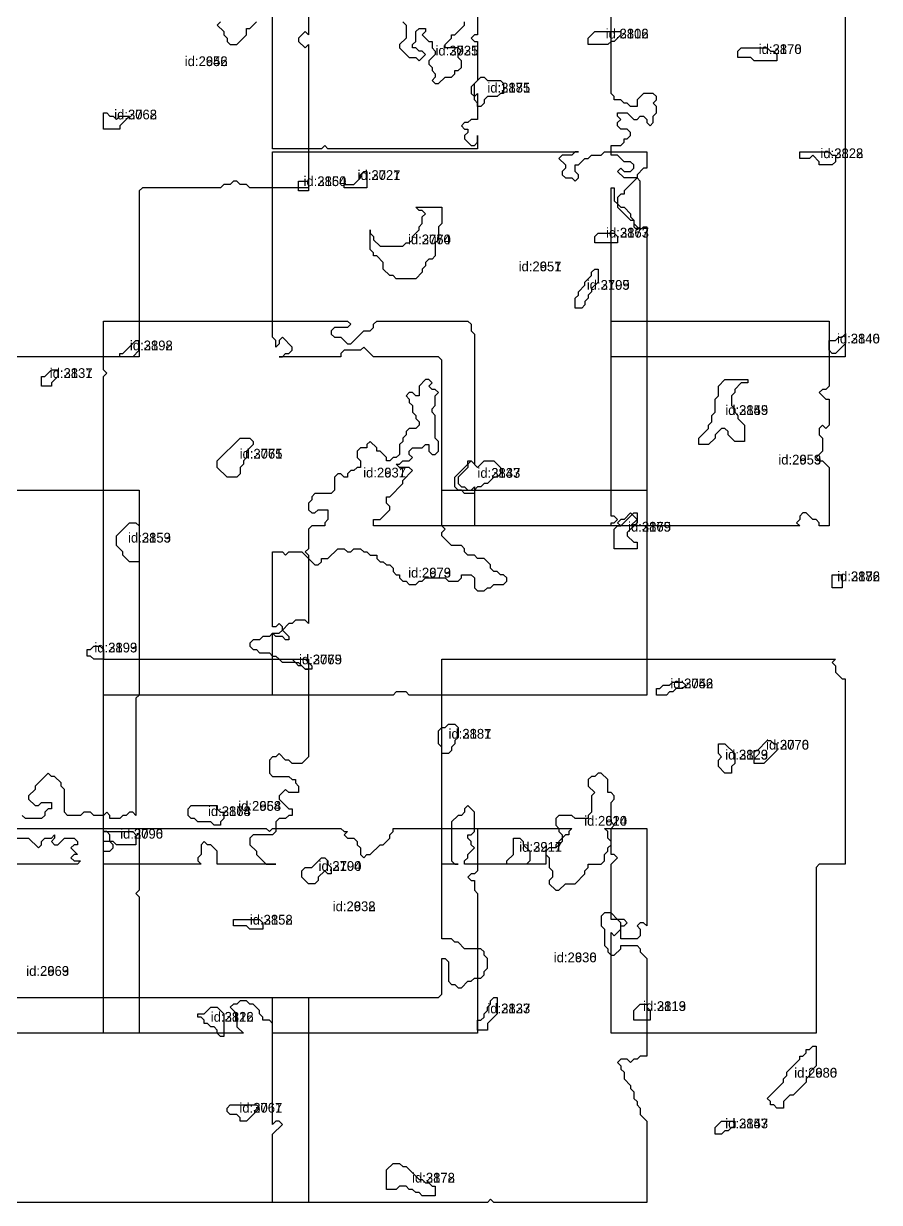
# Model space of a CAD drawing. Header units: metres. Extents: x 0 to 810, y 0 to 745.
# Drawn here: x 547.5 to 810.5, y 0 to 362.5 of the extents above; entities that cross this region are included whole.
import ezdxf

# ---------------------------------------------------------------- set-up
doc = ezdxf.new("R2010")
doc.units = ezdxf.units.M
doc.layers.add('forest', color=7, linetype='Continuous')
doc.layers.add('forestfragmentation', color=7, linetype='Continuous')

msp = doc.modelspace()

# ---------------------------------------------------------------- linework, layer by layer
at = {"layer": 'forest', "color": 161}
for points in [[(728, 260), (728, 312), (729, 312), (729, 308), (730, 307), (730, 306), (734, 302), (735, 302), (735, 300), (736, 299), (737, 300), (737, 314), (736, 315), (732, 315), (730, 317), (731, 318), (732, 317), (734, 317), (735, 318), (735, 319), (734, 320), (732, 320), (730, 322), (728, 322), (728, 325), (731, 325), (732, 326), (732, 327), (733, 327), (734, 328), (734, 329), (733, 330), (731, 330), (730, 331), (730, 332), (731, 333), (730, 334), (730, 335), (733, 335), (735, 333), (736, 333), (737, 334), (738, 334), (739, 333), (739, 332), (740, 331), (741, 332), (741, 334), (742, 335), (742, 337), (741, 338), (742, 339), (742, 340), (741, 341), (738, 341), (736, 339), (736, 337), (734, 337), (733, 338), (732, 338), (731, 339), (729, 339), (729, 340), (728, 341), (728, 398)], [(728, 260), (728, 312), (729, 312), (729, 308), (730, 307), (730, 306), (734, 302), (735, 302), (735, 300), (736, 299), (737, 300), (737, 314), (736, 315), (732, 315), (730, 317), (731, 318), (732, 317), (734, 317), (735, 318), (735, 319), (734, 320), (732, 320), (730, 322), (728, 322), (728, 325), (731, 325), (732, 326), (732, 327), (733, 327), (734, 328), (734, 329), (733, 330), (731, 330), (730, 331), (730, 332), (731, 333), (730, 334), (730, 335), (733, 335), (735, 333), (736, 333), (737, 334), (738, 334), (739, 333), (739, 332), (740, 331), (741, 332), (741, 334), (742, 335), (742, 337), (741, 338), (742, 339), (742, 340), (741, 341), (738, 341), (736, 339), (736, 337), (734, 337), (733, 338), (732, 338), (731, 339), (729, 339), (729, 340), (728, 341), (728, 398)], [(800, 388), (800, 260), (728, 260)], [(800, 388), (800, 260), (728, 260)]]:
    msp.add_lwpolyline(points, dxfattribs=at)
at = {"layer": 'forest', "color": 166}
for points in [[(635, 375), (635, 359), (634, 360), (632, 358), (632, 357), (634, 355), (635, 356), (635, 312), (617, 312), (616, 313), (614, 313), (613, 314), (612, 314), (611, 313), (609, 313), (608, 312), (584, 312), (583, 311), (583, 260), (520, 260)], [(635, 375), (635, 359), (634, 360), (632, 358), (632, 357), (634, 355), (635, 356), (635, 312), (617, 312), (616, 313), (614, 313), (613, 314), (612, 314), (611, 313), (609, 313), (608, 312), (584, 312), (583, 311), (583, 260), (520, 260)], [(608, 363), (607, 362), (609, 360), (609, 359), (610, 358), (610, 357), (611, 356), (613, 356), (616, 359), (616, 361), (617, 361), (619, 363)], [(608, 363), (607, 362), (609, 360), (609, 359), (610, 358), (610, 357), (611, 356), (613, 356), (616, 359), (616, 361), (617, 361), (619, 363)], [(676, 208), (676, 259), (675, 260), (655, 260), (652, 263), (651, 262), (646, 262), (645, 261), (645, 260), (626, 260), (627, 260), (628, 261), (629, 261), (630, 262), (630, 263), (627, 266), (626, 265), (626, 264), (625, 263), (625, 265), (624, 266), (624, 323), (718, 323), (717, 323), (716, 322), (713, 322), (712, 321), (714, 319), (714, 318), (713, 317), (713, 316), (714, 315), (716, 315), (717, 314), (718, 315), (718, 316), (717, 317), (717, 319), (718, 319), (720, 321), (721, 321), (722, 322), (725, 322), (726, 323), (739, 323), (739, 318), (738, 318), (736, 316), (736, 315), (732, 311), (732, 310), (731, 310), (730, 309), (730, 307), (731, 306), (732, 306), (734, 304), (734, 303), (735, 302), (735, 301), (737, 299), (738, 300), (739, 300), (739, 208), (734, 208), (736, 210), (734, 212), (732, 210), (731, 210), (730, 209), (731, 208), (676, 208)], [(676, 208), (676, 259), (675, 260), (655, 260), (652, 263), (651, 262), (646, 262), (645, 261), (645, 260), (626, 260), (627, 260), (628, 261), (629, 261), (630, 262), (630, 263), (627, 266), (626, 265), (626, 264), (625, 263), (625, 265), (624, 266), (624, 323), (718, 323), (717, 323), (716, 322), (713, 322), (712, 321), (714, 319), (714, 318), (713, 317), (713, 316), (714, 315), (716, 315), (717, 314), (718, 315), (718, 316), (717, 317), (717, 319), (718, 319), (720, 321), (721, 321), (722, 322), (725, 322), (726, 323), (739, 323), (739, 318), (738, 318), (736, 316), (736, 315), (732, 311), (732, 310), (731, 310), (730, 309), (730, 307), (731, 306), (732, 306), (734, 304), (734, 303), (735, 302), (735, 301), (737, 299), (738, 300), (739, 300), (739, 208), (734, 208), (736, 210), (734, 212), (732, 210), (731, 210), (730, 209), (731, 208), (676, 208)]]:
    msp.add_lwpolyline(points, dxfattribs=at)
at = {"layer": 'forest', "color": 46}
for points in [[(624, 324), (624, 375)], [(687, 375), (687, 359), (686, 359), (685, 358), (686, 357), (687, 357), (687, 345), (685, 343), (685, 341), (686, 340), (687, 341), (687, 333), (685, 333), (684, 332), (683, 332), (682, 331), (683, 330), (684, 330), (684, 329), (683, 328), (683, 327), (685, 325), (686, 325), (687, 326), (687, 328), (687, 324), (641, 324), (640, 325), (639, 324), (624, 324)], [(624, 324), (624, 375)], [(687, 375), (687, 359), (686, 359), (685, 358), (686, 357), (687, 357), (687, 345), (685, 343), (685, 341), (686, 340), (687, 341), (687, 333), (685, 333), (684, 332), (683, 332), (682, 331), (683, 330), (684, 330), (684, 329), (683, 328), (683, 327), (685, 325), (686, 325), (687, 326), (687, 328), (687, 324), (641, 324), (640, 325), (639, 324), (624, 324)], [(664, 363), (665, 362), (665, 358), (663, 356), (663, 355), (666, 352), (668, 352), (669, 351), (671, 353), (670, 354), (669, 354), (668, 355), (667, 355), (667, 356), (668, 357), (668, 360), (669, 361), (671, 361), (671, 360), (670, 359), (672, 357), (673, 357), (673, 355), (674, 354), (674, 353), (672, 351), (672, 350), (673, 349), (673, 348), (674, 347), (674, 346), (673, 345), (674, 344), (675, 344), (677, 346), (679, 346), (680, 347), (680, 348), (681, 348), (682, 349), (682, 351), (681, 352), (681, 353), (682, 354), (681, 355), (677, 355), (677, 356), (679, 358), (679, 359), (680, 359), (683, 362), (683, 363)], [(664, 363), (665, 362), (665, 358), (663, 356), (663, 355), (666, 352), (668, 352), (669, 351), (671, 353), (670, 354), (669, 354), (668, 355), (667, 355), (667, 356), (668, 357), (668, 360), (669, 361), (671, 361), (671, 360), (670, 359), (672, 357), (673, 357), (673, 355), (674, 354), (674, 353), (672, 351), (672, 350), (673, 349), (673, 348), (674, 347), (674, 346), (673, 345), (674, 344), (675, 344), (677, 346), (679, 346), (680, 347), (680, 348), (681, 348), (682, 349), (682, 351), (681, 352), (681, 353), (682, 354), (681, 355), (677, 355), (677, 356), (679, 358), (679, 359), (680, 359), (683, 362), (683, 363)]]:
    msp.add_lwpolyline(points, dxfattribs=at)
at = {"layer": 'forest', "color": 52}
msp.add_lwpolyline([(646, 312), (646, 313), (649, 313), (651, 315), (651, 316), (652, 317), (653, 317), (653, 312), (646, 312)], dxfattribs=at)
msp.add_lwpolyline([(646, 312), (646, 313), (649, 313), (651, 315), (651, 316), (652, 317), (653, 317), (653, 312), (646, 312)], dxfattribs=at)
at = {"layer": 'forest', "color": 174}
msp.add_lwpolyline([(572, 156), (572, 254), (573, 255), (572, 256), (572, 271), (647, 271), (648, 270), (647, 269), (643, 269), (642, 268), (642, 267), (643, 266), (645, 266), (647, 264), (648, 264), (652, 268), (654, 268), (655, 269), (655, 270), (656, 271), (684, 271), (685, 270), (685, 268), (686, 267), (686, 227), (685, 228), (684, 227), (684, 226), (681, 223), (681, 221), (682, 220), (683, 220), (684, 219), (685, 219), (686, 220), (686, 208), (655, 208), (655, 210), (657, 210), (660, 213), (660, 214), (659, 215), (659, 217), (660, 217), (664, 221), (664, 222), (667, 225), (666, 226), (663, 226), (662, 227), (663, 227), (664, 228), (666, 228), (667, 229), (666, 230), (666, 231), (667, 232), (670, 232), (671, 233), (672, 233), (672, 231), (673, 230), (674, 230), (675, 231), (675, 234), (674, 235), (674, 242), (673, 243), (673, 244), (674, 245), (674, 248), (675, 249), (674, 250), (673, 250), (672, 251), (673, 252), (672, 253), (671, 253), (669, 251), (669, 248), (668, 248), (667, 249), (666, 249), (665, 248), (666, 247), (666, 246), (667, 245), (667, 243), (668, 242), (668, 241), (669, 240), (669, 239), (668, 238), (666, 238), (665, 237), (665, 236), (664, 235), (664, 234), (663, 233), (663, 230), (662, 229), (661, 229), (660, 228), (659, 228), (659, 229), (657, 231), (656, 231), (656, 232), (654, 234), (653, 233), (653, 232), (651, 232), (650, 231), (650, 229), (651, 228), (651, 226), (650, 226), (649, 225), (648, 225), (647, 224), (647, 223), (646, 223), (645, 224), (644, 224), (643, 223), (643, 219), (642, 218), (637, 218), (636, 217), (636, 216), (635, 215), (635, 213), (636, 212), (637, 212), (638, 213), (641, 213), (641, 210), (640, 209), (640, 208), (636, 208), (635, 207), (635, 201), (634, 200), (635, 199), (635, 178), (634, 179), (631, 179), (630, 178), (629, 178), (627, 176), (629, 174), (629, 173), (628, 173), (627, 174), (625, 174), (624, 175), (623, 174), (621, 174), (620, 173), (618, 173), (617, 172), (617, 171), (618, 170), (619, 170), (620, 169), (623, 169), (624, 168), (625, 168), (626, 167), (630, 167), (631, 166), (632, 166), (634, 164), (635, 164), (635, 156), (572, 156)], dxfattribs=at)
msp.add_lwpolyline([(572, 156), (572, 254), (573, 255), (572, 256), (572, 271), (647, 271), (648, 270), (647, 269), (643, 269), (642, 268), (642, 267), (643, 266), (645, 266), (647, 264), (648, 264), (652, 268), (654, 268), (655, 269), (655, 270), (656, 271), (684, 271), (685, 270), (685, 268), (686, 267), (686, 227), (685, 228), (684, 227), (684, 226), (681, 223), (681, 221), (682, 220), (683, 220), (684, 219), (685, 219), (686, 220), (686, 208), (655, 208), (655, 210), (657, 210), (660, 213), (660, 214), (659, 215), (659, 217), (660, 217), (664, 221), (664, 222), (667, 225), (666, 226), (663, 226), (662, 227), (663, 227), (664, 228), (666, 228), (667, 229), (666, 230), (666, 231), (667, 232), (670, 232), (671, 233), (672, 233), (672, 231), (673, 230), (674, 230), (675, 231), (675, 234), (674, 235), (674, 242), (673, 243), (673, 244), (674, 245), (674, 248), (675, 249), (674, 250), (673, 250), (672, 251), (673, 252), (672, 253), (671, 253), (669, 251), (669, 248), (668, 248), (667, 249), (666, 249), (665, 248), (666, 247), (666, 246), (667, 245), (667, 243), (668, 242), (668, 241), (669, 240), (669, 239), (668, 238), (666, 238), (665, 237), (665, 236), (664, 235), (664, 234), (663, 233), (663, 230), (662, 229), (661, 229), (660, 228), (659, 228), (659, 229), (657, 231), (656, 231), (656, 232), (654, 234), (653, 233), (653, 232), (651, 232), (650, 231), (650, 229), (651, 228), (651, 226), (650, 226), (649, 225), (648, 225), (647, 224), (647, 223), (646, 223), (645, 224), (644, 224), (643, 223), (643, 219), (642, 218), (637, 218), (636, 217), (636, 216), (635, 215), (635, 213), (636, 212), (637, 212), (638, 213), (641, 213), (641, 210), (640, 209), (640, 208), (636, 208), (635, 207), (635, 201), (634, 200), (635, 199), (635, 178), (634, 179), (631, 179), (630, 178), (629, 178), (627, 176), (629, 174), (629, 173), (628, 173), (627, 174), (625, 174), (624, 175), (623, 174), (621, 174), (620, 173), (618, 173), (617, 172), (617, 171), (618, 170), (619, 170), (620, 169), (623, 169), (624, 168), (625, 168), (626, 167), (630, 167), (631, 166), (632, 166), (634, 164), (635, 164), (635, 156), (572, 156)], dxfattribs=at)
at = {"layer": 'forest', "color": 171}
msp.add_lwpolyline([(728, 208), (728, 209), (729, 209), (730, 210), (729, 211), (728, 211), (728, 271), (795, 271), (795, 251), (794, 250), (793, 250), (792, 249), (794, 247), (795, 247), (795, 239), (794, 238), (793, 239), (792, 238), (792, 236), (793, 235), (793, 231), (791, 229), (792, 228), (793, 228), (795, 226), (795, 208), (792, 208), (792, 209), (791, 210), (790, 210), (788, 212), (787, 212), (786, 211), (786, 210), (785, 209), (786, 208), (728, 208)], dxfattribs=at)
msp.add_lwpolyline([(728, 208), (728, 209), (729, 209), (730, 210), (729, 211), (728, 211), (728, 271), (795, 271), (795, 251), (794, 250), (793, 250), (792, 249), (794, 247), (795, 247), (795, 239), (794, 238), (793, 239), (792, 238), (792, 236), (793, 235), (793, 231), (791, 229), (792, 228), (793, 228), (795, 226), (795, 208), (792, 208), (792, 209), (791, 210), (790, 210), (788, 212), (787, 212), (786, 211), (786, 210), (785, 209), (786, 208), (728, 208)], dxfattribs=at)
at = {"layer": 'forest', "color": 128}
for points in [[(468, 219), (583, 219), (583, 156), (582, 155), (582, 119), (581, 120), (580, 120), (579, 119), (578, 119), (577, 118), (574, 118), (574, 119), (573, 120), (572, 119), (569, 119), (568, 120), (566, 120), (565, 119), (561, 119), (560, 120), (560, 127), (559, 128), (559, 129), (557, 131), (556, 131), (555, 132), (551, 128), (551, 127), (549, 125), (549, 124), (551, 122), (552, 122), (553, 123), (556, 123), (556, 121), (555, 121), (554, 120), (554, 119), (553, 118), (548, 118), (547, 119)], [(468, 219), (583, 219), (583, 156), (582, 155), (582, 119), (581, 120), (580, 120), (579, 119), (578, 119), (577, 118), (574, 118), (574, 119), (573, 120), (572, 119), (569, 119), (568, 120), (566, 120), (565, 119), (561, 119), (560, 120), (560, 127), (559, 128), (559, 129), (557, 131), (556, 131), (555, 132), (551, 128), (551, 127), (549, 125), (549, 124), (551, 122), (552, 122), (553, 123), (556, 123), (556, 121), (555, 121), (554, 120), (554, 119), (553, 118), (548, 118), (547, 119)], [(545, 112), (549, 112), (552, 109), (553, 110), (553, 111), (554, 112), (556, 112), (557, 113), (557, 112), (556, 111), (557, 110), (558, 110), (560, 112), (563, 112), (564, 111), (564, 110), (563, 110), (562, 109), (564, 107), (563, 107), (562, 106), (563, 105), (565, 105), (564, 104), (520, 104)], [(545, 112), (549, 112), (552, 109), (553, 110), (553, 111), (554, 112), (556, 112), (557, 113), (557, 112), (556, 111), (557, 110), (558, 110), (560, 112), (563, 112), (564, 111), (564, 110), (563, 110), (562, 109), (564, 107), (563, 107), (562, 106), (563, 105), (565, 105), (564, 104), (520, 104)]]:
    msp.add_lwpolyline(points, dxfattribs=at)
at = {"layer": 'forest', "color": 143}
msp.add_lwpolyline([(624, 156), (624, 175), (626, 175), (627, 176), (627, 177), (626, 178), (625, 177), (624, 177), (624, 200), (627, 200), (628, 199), (629, 200), (633, 200), (637, 196), (638, 196), (639, 197), (639, 198), (641, 198), (644, 201), (646, 201), (647, 200), (648, 200), (649, 201), (651, 201), (652, 200), (653, 200), (654, 199), (656, 199), (656, 198), (657, 197), (658, 197), (659, 196), (660, 196), (661, 195), (661, 194), (662, 193), (663, 193), (663, 192), (664, 191), (665, 191), (666, 190), (668, 190), (669, 191), (670, 191), (671, 192), (677, 192), (678, 191), (681, 191), (682, 192), (682, 193), (685, 193), (686, 192), (686, 189), (687, 188), (689, 188), (690, 189), (691, 189), (692, 190), (695, 190), (696, 191), (696, 192), (695, 193), (694, 193), (693, 194), (692, 194), (691, 195), (691, 196), (689, 198), (687, 198), (686, 199), (684, 199), (683, 200), (683, 201), (682, 202), (679, 202), (676, 205), (676, 206), (677, 207), (676, 208), (676, 219), (739, 219), (739, 156), (666, 156), (665, 157), (662, 157), (661, 156), (624, 156)], dxfattribs=at)
msp.add_lwpolyline([(624, 156), (624, 175), (626, 175), (627, 176), (627, 177), (626, 178), (625, 177), (624, 177), (624, 200), (627, 200), (628, 199), (629, 200), (633, 200), (637, 196), (638, 196), (639, 197), (639, 198), (641, 198), (644, 201), (646, 201), (647, 200), (648, 200), (649, 201), (651, 201), (652, 200), (653, 200), (654, 199), (656, 199), (656, 198), (657, 197), (658, 197), (659, 196), (660, 196), (661, 195), (661, 194), (662, 193), (663, 193), (663, 192), (664, 191), (665, 191), (666, 190), (668, 190), (669, 191), (670, 191), (671, 192), (677, 192), (678, 191), (681, 191), (682, 192), (682, 193), (685, 193), (686, 192), (686, 189), (687, 188), (689, 188), (690, 189), (691, 189), (692, 190), (695, 190), (696, 191), (696, 192), (695, 193), (694, 193), (693, 194), (692, 194), (691, 195), (691, 196), (689, 198), (687, 198), (686, 199), (684, 199), (683, 200), (683, 201), (682, 202), (679, 202), (676, 205), (676, 206), (677, 207), (676, 208), (676, 219), (739, 219), (739, 156), (666, 156), (665, 157), (662, 157), (661, 156), (624, 156)], dxfattribs=at)
at = {"layer": 'forest', "color": 167}
msp.add_lwpolyline([(572, 104), (572, 108), (574, 108), (575, 109), (575, 110), (574, 111), (574, 113), (573, 114), (572, 114), (572, 167), (635, 167), (635, 137), (633, 135), (630, 135), (629, 136), (628, 136), (626, 138), (625, 137), (624, 137), (623, 136), (623, 132), (624, 131), (629, 131), (630, 130), (631, 130), (631, 129), (632, 128), (632, 126), (629, 126), (628, 127), (626, 125), (626, 124), (629, 121), (630, 121), (630, 119), (629, 119), (628, 118), (626, 118), (625, 117), (625, 114), (624, 113), (618, 113), (617, 112), (617, 110), (619, 108), (619, 107), (622, 104), (625, 104), (607, 104), (607, 108), (605, 110), (604, 110), (603, 111), (602, 110), (602, 107), (601, 106), (601, 105), (602, 104), (572, 104)], dxfattribs=at)
msp.add_lwpolyline([(572, 104), (572, 108), (574, 108), (575, 109), (575, 110), (574, 111), (574, 113), (573, 114), (572, 114), (572, 167), (635, 167), (635, 137), (633, 135), (630, 135), (629, 136), (628, 136), (626, 138), (625, 137), (624, 137), (623, 136), (623, 132), (624, 131), (629, 131), (630, 130), (631, 130), (631, 129), (632, 128), (632, 126), (629, 126), (628, 127), (626, 125), (626, 124), (629, 121), (630, 121), (630, 119), (629, 119), (628, 118), (626, 118), (625, 117), (625, 114), (624, 113), (618, 113), (617, 112), (617, 110), (619, 108), (619, 107), (622, 104), (625, 104), (607, 104), (607, 108), (605, 110), (604, 110), (603, 111), (602, 110), (602, 107), (601, 106), (601, 105), (602, 104), (572, 104)], dxfattribs=at)
at = {"layer": 'forest', "color": 179}
msp.add_lwpolyline([(728, 52), (728, 83), (729, 82), (731, 84), (731, 86), (730, 87), (728, 87), (728, 104), (730, 106), (729, 107), (728, 107), (728, 115), (729, 116), (728, 117), (728, 123), (729, 124), (729, 125), (728, 126), (727, 126), (727, 130), (725, 132), (724, 132), (723, 131), (722, 131), (721, 130), (721, 128), (723, 126), (722, 125), (722, 120), (721, 119), (721, 118), (717, 118), (716, 119), (712, 119), (711, 118), (711, 116), (712, 115), (712, 114), (713, 113), (713, 112), (711, 110), (711, 109), (709, 109), (708, 108), (708, 104), (683, 104), (683, 105), (684, 106), (684, 107), (686, 109), (685, 110), (685, 111), (684, 112), (684, 113), (685, 113), (686, 114), (686, 120), (684, 122), (683, 121), (683, 120), (682, 119), (681, 119), (679, 117), (679, 105), (680, 104), (681, 104), (676, 104), (676, 167), (797, 167), (796, 166), (797, 165), (797, 163), (799, 161), (800, 161), (800, 104), (792, 104), (791, 103), (791, 52), (728, 52)], dxfattribs=at)
msp.add_lwpolyline([(728, 52), (728, 83), (729, 82), (731, 84), (731, 86), (730, 87), (728, 87), (728, 104), (730, 106), (729, 107), (728, 107), (728, 115), (729, 116), (728, 117), (728, 123), (729, 124), (729, 125), (728, 126), (727, 126), (727, 130), (725, 132), (724, 132), (723, 131), (722, 131), (721, 130), (721, 128), (723, 126), (722, 125), (722, 120), (721, 119), (721, 118), (717, 118), (716, 119), (712, 119), (711, 118), (711, 116), (712, 115), (712, 114), (713, 113), (713, 112), (711, 110), (711, 109), (709, 109), (708, 108), (708, 104), (683, 104), (683, 105), (684, 106), (684, 107), (686, 109), (685, 110), (685, 111), (684, 112), (684, 113), (685, 113), (686, 114), (686, 120), (684, 122), (683, 121), (683, 120), (682, 119), (681, 119), (679, 117), (679, 105), (680, 104), (681, 104), (676, 104), (676, 167), (797, 167), (796, 166), (797, 165), (797, 163), (799, 161), (800, 161), (800, 104), (792, 104), (791, 103), (791, 52), (728, 52)], dxfattribs=at)
at = {"layer": 'forest', "color": 160}
msp.add_lwpolyline([(520, 52), (520, 115), (583, 115), (583, 96), (582, 95), (583, 94), (583, 52), (536, 52), (536, 53), (534, 55), (533, 55), (532, 54), (532, 53), (533, 52), (534, 52), (520, 52)], dxfattribs=at)
msp.add_lwpolyline([(520, 52), (520, 115), (583, 115), (583, 96), (582, 95), (583, 94), (583, 52), (536, 52), (536, 53), (534, 55), (533, 55), (532, 54), (532, 53), (533, 52), (534, 52), (520, 52)], dxfattribs=at)
at = {"layer": 'forest', "color": 168}
msp.add_lwpolyline([(572, 52), (572, 115), (622, 115), (623, 114), (624, 115), (645, 115), (646, 114), (647, 114), (646, 113), (647, 112), (649, 112), (650, 111), (650, 110), (651, 109), (651, 107), (652, 106), (653, 107), (654, 107), (657, 110), (658, 110), (660, 112), (660, 113), (661, 114), (661, 115), (687, 115), (687, 102), (686, 101), (685, 101), (684, 100), (685, 99), (686, 99), (686, 96), (687, 95), (687, 52), (624, 52), (624, 55), (623, 56), (621, 56), (621, 57), (620, 58), (620, 59), (618, 61), (617, 61), (616, 62), (614, 62), (613, 61), (612, 61), (611, 60), (613, 58), (613, 54), (615, 52), (572, 52)], dxfattribs=at)
msp.add_lwpolyline([(572, 52), (572, 115), (622, 115), (623, 114), (624, 115), (645, 115), (646, 114), (647, 114), (646, 113), (647, 112), (649, 112), (650, 111), (650, 110), (651, 109), (651, 107), (652, 106), (653, 107), (654, 107), (657, 110), (658, 110), (660, 112), (660, 113), (661, 114), (661, 115), (687, 115), (687, 102), (686, 101), (685, 101), (684, 100), (685, 99), (686, 99), (686, 96), (687, 95), (687, 52), (624, 52), (624, 55), (623, 56), (621, 56), (621, 57), (620, 58), (620, 59), (618, 61), (617, 61), (616, 62), (614, 62), (613, 61), (612, 61), (611, 60), (613, 58), (613, 54), (615, 52), (572, 52)], dxfattribs=at)
at = {"layer": 'forest', "color": 170}
msp.add_lwpolyline([(624, 0), (624, 21), (627, 24), (626, 25), (625, 25), (624, 24), (624, 63), (675, 63), (676, 64), (676, 75), (677, 75), (678, 74), (678, 68), (679, 67), (680, 67), (681, 66), (682, 66), (684, 68), (685, 68), (686, 69), (688, 69), (689, 70), (689, 71), (690, 72), (690, 75), (689, 76), (689, 77), (688, 78), (683, 78), (681, 80), (680, 80), (679, 81), (676, 81), (676, 115), (716, 115), (715, 114), (715, 113), (714, 113), (713, 112), (713, 111), (711, 109), (709, 109), (708, 108), (708, 107), (709, 106), (709, 103), (710, 102), (710, 100), (709, 99), (709, 98), (711, 96), (712, 96), (714, 98), (717, 98), (720, 101), (720, 102), (721, 103), (721, 104), (725, 104), (726, 105), (726, 107), (727, 108), (727, 109), (728, 110), (728, 111), (727, 112), (727, 114), (726, 115), (739, 115), (739, 85), (738, 86), (737, 86), (736, 85), (737, 84), (737, 82), (736, 81), (731, 81), (731, 85), (732, 85), (733, 86), (732, 87), (730, 87), (728, 89), (726, 89), (725, 88), (725, 85), (726, 84), (726, 79), (727, 78), (727, 77), (728, 76), (729, 76), (731, 78), (731, 79), (736, 79), (737, 78), (737, 77), (739, 75), (739, 45), (737, 45), (736, 44), (735, 44), (734, 43), (733, 44), (731, 44), (730, 43), (731, 42), (731, 41), (732, 40), (732, 38), (734, 36), (734, 35), (735, 34), (735, 32), (736, 31), (736, 30), (737, 29), (737, 27), (739, 25), (739, 0), (692, 0), (691, 1), (690, 0), (624, 0)], dxfattribs=at)
msp.add_lwpolyline([(624, 0), (624, 21), (627, 24), (626, 25), (625, 25), (624, 24), (624, 63), (675, 63), (676, 64), (676, 75), (677, 75), (678, 74), (678, 68), (679, 67), (680, 67), (681, 66), (682, 66), (684, 68), (685, 68), (686, 69), (688, 69), (689, 70), (689, 71), (690, 72), (690, 75), (689, 76), (689, 77), (688, 78), (683, 78), (681, 80), (680, 80), (679, 81), (676, 81), (676, 115), (716, 115), (715, 114), (715, 113), (714, 113), (713, 112), (713, 111), (711, 109), (709, 109), (708, 108), (708, 107), (709, 106), (709, 103), (710, 102), (710, 100), (709, 99), (709, 98), (711, 96), (712, 96), (714, 98), (717, 98), (720, 101), (720, 102), (721, 103), (721, 104), (725, 104), (726, 105), (726, 107), (727, 108), (727, 109), (728, 110), (728, 111), (727, 112), (727, 114), (726, 115), (739, 115), (739, 85), (738, 86), (737, 86), (736, 85), (737, 84), (737, 82), (736, 81), (731, 81), (731, 85), (732, 85), (733, 86), (732, 87), (730, 87), (728, 89), (726, 89), (725, 88), (725, 85), (726, 84), (726, 79), (727, 78), (727, 77), (728, 76), (729, 76), (731, 78), (731, 79), (736, 79), (737, 78), (737, 77), (739, 75), (739, 45), (737, 45), (736, 44), (735, 44), (734, 43), (733, 44), (731, 44), (730, 43), (731, 42), (731, 41), (732, 40), (732, 38), (734, 36), (734, 35), (735, 34), (735, 32), (736, 31), (736, 30), (737, 29), (737, 27), (739, 25), (739, 0), (692, 0), (691, 1), (690, 0), (624, 0)], dxfattribs=at)
at = {"layer": 'forest', "color": 173}
msp.add_lwpolyline([(520, 63), (635, 63), (635, 0), (544, 0)], dxfattribs=at)
msp.add_lwpolyline([(520, 63), (635, 63), (635, 0), (544, 0)], dxfattribs=at)
at = {"layer": 'forest', "color": 134}
msp.add_lwpolyline([(779, 29), (778, 30), (777, 30), (777, 31), (776, 32), (781, 37), (781, 38), (782, 39), (782, 40), (786, 44), (786, 45), (787, 45), (788, 46), (788, 47), (789, 47), (790, 48), (791, 48), (791, 42), (789, 40), (789, 39), (788, 38), (788, 37), (784, 33), (783, 33), (781, 31), (781, 29), (779, 29)], dxfattribs=at)
msp.add_lwpolyline([(779, 29), (778, 30), (777, 30), (777, 31), (776, 32), (781, 37), (781, 38), (782, 39), (782, 40), (786, 44), (786, 45), (787, 45), (788, 46), (788, 47), (789, 47), (790, 48), (791, 48), (791, 42), (789, 40), (789, 39), (788, 38), (788, 37), (784, 33), (783, 33), (781, 31), (781, 29), (779, 29)], dxfattribs=at)
at = {"layer": 'forestfragmentation', "color": 94}
for points in [[(721, 356), (721, 358), (723, 360), (731, 360), (731, 359), (729, 357), (728, 357), (727, 356), (721, 356)], [(721, 356), (721, 358), (723, 360), (731, 360), (731, 359), (729, 357), (728, 357), (727, 356), (721, 356)], [(610, 223), (607, 226), (607, 228), (614, 235), (617, 235), (618, 234), (618, 233), (616, 231), (616, 229), (615, 228), (615, 227), (614, 226), (614, 224), (613, 223), (610, 223)], [(610, 223), (607, 226), (607, 228), (614, 235), (617, 235), (618, 234), (618, 233), (616, 231), (616, 229), (615, 228), (615, 227), (614, 226), (614, 224), (613, 223), (610, 223)]]:
    msp.add_lwpolyline(points, dxfattribs=at)
at = {"layer": 'forestfragmentation', "color": 57}
msp.add_lwpolyline([(772, 351), (771, 352), (767, 352), (767, 354), (768, 355), (776, 355), (777, 354), (778, 354), (779, 353), (779, 351), (772, 351)], dxfattribs=at)
msp.add_lwpolyline([(772, 351), (771, 352), (767, 352), (767, 354), (768, 355), (776, 355), (777, 354), (778, 354), (779, 353), (779, 351), (772, 351)], dxfattribs=at)
at = {"layer": 'forestfragmentation', "color": 51}
msp.add_lwpolyline([(687, 337), (687, 338), (686, 339), (686, 344), (688, 346), (689, 346), (690, 345), (694, 345), (695, 344), (695, 341), (694, 341), (693, 340), (690, 340), (689, 339), (689, 338), (688, 337), (687, 337)], dxfattribs=at)
msp.add_lwpolyline([(687, 337), (687, 338), (686, 339), (686, 344), (688, 346), (689, 346), (690, 345), (694, 345), (695, 344), (695, 341), (694, 341), (693, 340), (690, 340), (689, 339), (689, 338), (688, 337), (687, 337)], dxfattribs=at)
at = {"layer": 'forestfragmentation', "color": 55}
for points in [[(572, 330), (572, 335), (573, 335), (574, 334), (575, 334), (576, 333), (577, 334), (580, 334), (577, 331), (577, 330), (572, 330)], [(572, 330), (572, 335), (573, 335), (574, 334), (575, 334), (576, 333), (577, 334), (580, 334), (577, 331), (577, 330), (572, 330)], [(729, 201), (729, 207), (730, 208), (731, 208), (735, 212), (736, 212), (736, 209), (733, 206), (733, 205), (735, 203), (736, 203), (736, 201), (729, 201)], [(729, 201), (729, 207), (730, 208), (731, 208), (735, 212), (736, 212), (736, 209), (733, 206), (733, 205), (735, 203), (736, 203), (736, 201), (729, 201)]]:
    msp.add_lwpolyline(points, dxfattribs=at)
at = {"layer": 'forestfragmentation', "color": 67}
msp.add_lwpolyline([(792, 319), (792, 320), (790, 322), (789, 321), (786, 321), (786, 323), (795, 323), (796, 322), (797, 322), (797, 320), (796, 319), (792, 319)], dxfattribs=at)
msp.add_lwpolyline([(792, 319), (792, 320), (790, 322), (789, 321), (786, 321), (786, 323), (795, 323), (796, 322), (797, 322), (797, 320), (796, 319), (792, 319)], dxfattribs=at)
at = {"layer": 'forestfragmentation', "color": 56}
msp.add_lwpolyline([(632, 311), (632, 314), (635, 314), (635, 311), (632, 311)], dxfattribs=at)
msp.add_lwpolyline([(632, 311), (632, 314), (635, 314), (635, 311), (632, 311)], dxfattribs=at)
at = {"layer": 'forestfragmentation', "color": 69}
msp.add_lwpolyline([(662, 284), (661, 285), (660, 285), (658, 287), (658, 289), (656, 291), (655, 291), (655, 292), (654, 293), (654, 299), (654, 298), (655, 297), (655, 296), (657, 294), (664, 294), (665, 295), (666, 295), (667, 296), (667, 297), (669, 299), (669, 300), (670, 301), (670, 303), (671, 304), (670, 305), (669, 305), (668, 306), (676, 306), (676, 301), (675, 300), (675, 296), (674, 295), (674, 291), (673, 290), (672, 290), (671, 289), (671, 288), (670, 287), (670, 286), (668, 284), (662, 284)], dxfattribs=at)
msp.add_lwpolyline([(662, 284), (661, 285), (660, 285), (658, 287), (658, 289), (656, 291), (655, 291), (655, 292), (654, 293), (654, 299), (654, 298), (655, 297), (655, 296), (657, 294), (664, 294), (665, 295), (666, 295), (667, 296), (667, 297), (669, 299), (669, 300), (670, 301), (670, 303), (671, 304), (670, 305), (669, 305), (668, 306), (676, 306), (676, 301), (675, 300), (675, 296), (674, 295), (674, 291), (673, 290), (672, 290), (671, 289), (671, 288), (670, 287), (670, 286), (668, 284), (662, 284)], dxfattribs=at)
at = {"layer": 'forestfragmentation', "color": 50}
for points in [[(723, 295), (723, 297), (724, 298), (729, 298), (730, 297), (730, 295), (723, 295)], [(723, 295), (723, 297), (724, 298), (729, 298), (730, 297), (730, 295), (723, 295)], [(735, 56), (735, 59), (737, 61), (739, 61), (739, 60), (740, 59), (740, 56), (735, 56)], [(735, 56), (735, 59), (737, 61), (739, 61), (739, 60), (740, 59), (740, 56), (735, 56)]]:
    msp.add_lwpolyline(points, dxfattribs=at)
at = {"layer": 'forestfragmentation', "color": 72}
for points in [[(717, 275), (717, 278), (718, 279), (718, 280), (720, 282), (720, 283), (722, 285), (722, 286), (723, 287), (724, 287), (724, 283), (722, 281), (722, 280), (721, 279), (721, 278), (720, 277), (720, 276), (719, 275), (717, 275)], [(717, 275), (717, 278), (718, 279), (718, 280), (720, 282), (720, 283), (722, 285), (722, 286), (723, 287), (724, 287), (724, 283), (722, 281), (722, 280), (721, 279), (721, 278), (720, 277), (720, 276), (719, 275), (717, 275)], [(634, 164), (633, 165), (632, 165), (631, 166), (627, 166), (626, 167), (634, 167), (636, 165), (636, 164), (634, 164)], [(634, 164), (633, 165), (632, 165), (631, 166), (627, 166), (626, 167), (634, 167), (636, 165), (636, 164), (634, 164)]]:
    msp.add_lwpolyline(points, dxfattribs=at)
at = {"layer": 'forestfragmentation', "color": 53}
for points in [[(577, 260), (577, 261), (578, 261), (582, 265), (583, 265), (583, 262), (581, 260), (577, 260)], [(577, 260), (577, 261), (578, 261), (582, 265), (583, 265), (583, 262), (581, 260), (577, 260)], [(796, 261), (795, 262), (795, 265), (797, 265), (798, 266), (799, 266), (800, 267), (800, 264), (797, 261), (796, 261)], [(796, 261), (795, 262), (795, 265), (797, 265), (798, 266), (799, 266), (800, 267), (800, 264), (797, 261), (796, 261)]]:
    msp.add_lwpolyline(points, dxfattribs=at)
at = {"layer": 'forestfragmentation', "color": 58}
msp.add_lwpolyline([(553, 251), (553, 254), (554, 254), (556, 256), (558, 256), (558, 254), (556, 252), (556, 251), (553, 251)], dxfattribs=at)
msp.add_lwpolyline([(553, 251), (553, 254), (554, 254), (556, 256), (558, 256), (558, 254), (556, 252), (556, 251), (553, 251)], dxfattribs=at)
at = {"layer": 'forestfragmentation', "color": 46}
for points in [[(755, 233), (755, 235), (758, 238), (758, 239), (759, 240), (759, 242), (760, 243), (760, 247), (761, 248), (761, 251), (763, 253), (770, 253), (770, 252), (768, 252), (766, 250), (766, 249), (765, 248), (765, 245), (766, 244), (766, 243), (767, 242), (767, 241), (769, 239), (769, 234), (766, 234), (764, 236), (764, 237), (763, 238), (762, 238), (760, 236), (760, 235), (758, 233), (755, 233)], [(755, 233), (755, 235), (758, 238), (758, 239), (759, 240), (759, 242), (760, 243), (760, 247), (761, 248), (761, 251), (763, 253), (770, 253), (770, 252), (768, 252), (766, 250), (766, 249), (765, 248), (765, 245), (766, 244), (766, 243), (767, 242), (767, 241), (769, 239), (769, 234), (766, 234), (764, 236), (764, 237), (763, 238), (762, 238), (760, 236), (760, 235), (758, 233), (755, 233)], [(569, 167), (568, 168), (567, 168), (567, 170), (568, 170), (569, 171), (571, 171), (572, 170), (572, 167), (569, 167)], [(569, 167), (568, 168), (567, 168), (567, 170), (568, 170), (569, 171), (571, 171), (572, 170), (572, 167), (569, 167)]]:
    msp.add_lwpolyline(points, dxfattribs=at)
at = {"layer": 'forestfragmentation', "color": 52}
msp.add_lwpolyline([(683, 218), (682, 219), (681, 219), (680, 220), (680, 223), (684, 227), (684, 228), (685, 228), (687, 226), (689, 228), (692, 228), (694, 226), (694, 224), (693, 223), (692, 223), (690, 221), (689, 221), (688, 220), (687, 220), (686, 219), (686, 218), (683, 218)], dxfattribs=at)
msp.add_lwpolyline([(683, 218), (682, 219), (681, 219), (680, 220), (680, 223), (684, 227), (684, 228), (685, 228), (687, 226), (689, 228), (692, 228), (694, 226), (694, 224), (693, 223), (692, 223), (690, 221), (689, 221), (688, 220), (687, 220), (686, 219), (686, 218), (683, 218)], dxfattribs=at)
at = {"layer": 'forestfragmentation', "color": 54}
msp.add_lwpolyline([(580, 197), (578, 199), (578, 200), (576, 202), (576, 205), (580, 209), (582, 209), (583, 208), (583, 197), (580, 197)], dxfattribs=at)
msp.add_lwpolyline([(580, 197), (578, 199), (578, 200), (576, 202), (576, 205), (580, 209), (582, 209), (583, 208), (583, 197), (580, 197)], dxfattribs=at)
at = {"layer": 'forestfragmentation', "color": 47}
msp.add_lwpolyline([(796, 189), (796, 193), (799, 193), (799, 189), (796, 189)], dxfattribs=at)
msp.add_lwpolyline([(796, 189), (796, 193), (799, 193), (799, 189), (796, 189)], dxfattribs=at)
at = {"layer": 'forestfragmentation', "color": 60}
for points in [[(742, 156), (742, 158), (743, 158), (744, 159), (746, 159), (747, 160), (750, 160), (751, 159), (750, 158), (748, 158), (747, 157), (746, 157), (745, 156), (742, 156)], [(742, 156), (742, 158), (743, 158), (744, 159), (746, 159), (747, 160), (750, 160), (751, 159), (750, 158), (748, 158), (747, 157), (746, 157), (745, 156), (742, 156)], [(670, 2), (669, 3), (668, 3), (667, 4), (666, 4), (665, 5), (663, 5), (662, 4), (659, 4), (659, 10), (661, 12), (663, 12), (664, 11), (665, 11), (669, 7), (670, 7), (671, 6), (672, 6), (673, 5), (674, 5), (674, 2), (670, 2)], [(670, 2), (669, 3), (668, 3), (667, 4), (666, 4), (665, 5), (663, 5), (662, 4), (659, 4), (659, 10), (661, 12), (663, 12), (664, 11), (665, 11), (669, 7), (670, 7), (671, 6), (672, 6), (673, 5), (674, 5), (674, 2), (670, 2)]]:
    msp.add_lwpolyline(points, dxfattribs=at)
at = {"layer": 'forestfragmentation', "color": 49}
for points in [[(676, 138), (676, 140), (675, 141), (675, 145), (676, 146), (677, 146), (678, 147), (680, 147), (681, 146), (681, 143), (680, 142), (680, 141), (679, 140), (679, 139), (678, 138), (676, 138)], [(676, 138), (676, 140), (675, 141), (675, 145), (676, 146), (677, 146), (678, 147), (680, 147), (681, 146), (681, 143), (680, 142), (680, 141), (679, 140), (679, 139), (678, 138), (676, 138)], [(760, 21), (760, 23), (762, 25), (766, 25), (766, 23), (765, 23), (764, 22), (763, 22), (762, 21), (760, 21)], [(760, 21), (760, 23), (762, 25), (766, 25), (766, 23), (765, 23), (764, 22), (763, 22), (762, 21), (760, 21)]]:
    msp.add_lwpolyline(points, dxfattribs=at)
at = {"layer": 'forestfragmentation', "color": 59}
msp.add_lwpolyline([(772, 135), (772, 139), (773, 139), (776, 142), (777, 142), (778, 141), (779, 141), (779, 139), (775, 135), (772, 135)], dxfattribs=at)
msp.add_lwpolyline([(772, 135), (772, 139), (773, 139), (776, 142), (777, 142), (778, 141), (779, 141), (779, 139), (775, 135), (772, 135)], dxfattribs=at)
at = {"layer": 'forestfragmentation', "color": 62}
msp.add_lwpolyline([(763, 132), (761, 134), (761, 136), (762, 137), (761, 138), (761, 141), (763, 141), (766, 138), (766, 135), (765, 134), (765, 132), (763, 132)], dxfattribs=at)
msp.add_lwpolyline([(763, 132), (761, 134), (761, 136), (762, 137), (761, 138), (761, 141), (763, 141), (766, 138), (766, 135), (765, 134), (765, 132), (763, 132)], dxfattribs=at)
at = {"layer": 'forestfragmentation', "color": 63}
for points in [[(606, 116), (605, 117), (601, 117), (600, 118), (599, 118), (598, 119), (598, 121), (599, 122), (607, 122), (607, 121), (608, 120), (609, 120), (609, 118), (608, 117), (608, 116), (606, 116)], [(606, 116), (605, 117), (601, 117), (600, 118), (599, 118), (598, 119), (598, 121), (599, 122), (607, 122), (607, 121), (608, 120), (609, 120), (609, 118), (608, 117), (608, 116), (606, 116)], [(687, 53), (687, 56), (688, 56), (689, 57), (689, 58), (690, 59), (690, 60), (691, 61), (691, 62), (692, 63), (693, 63), (693, 58), (690, 55), (690, 53), (687, 53)], [(687, 53), (687, 56), (688, 56), (689, 57), (689, 58), (690, 59), (690, 60), (691, 61), (691, 62), (692, 63), (693, 63), (693, 58), (690, 55), (690, 53), (687, 53)]]:
    msp.add_lwpolyline(points, dxfattribs=at)
at = {"layer": 'forestfragmentation', "color": 83}
msp.add_lwpolyline([(576, 110), (575, 111), (572, 111), (572, 114), (581, 114), (582, 113), (582, 110), (576, 110)], dxfattribs=at)
msp.add_lwpolyline([(576, 110), (575, 111), (572, 111), (572, 114), (581, 114), (582, 113), (582, 110), (576, 110)], dxfattribs=at)
at = {"layer": 'forestfragmentation', "color": 44}
msp.add_lwpolyline([(696, 104), (696, 105), (698, 107), (698, 112), (700, 112), (701, 111), (701, 110), (703, 108), (703, 105), (702, 104), (696, 104)], dxfattribs=at)
msp.add_lwpolyline([(696, 104), (696, 105), (698, 107), (698, 112), (700, 112), (701, 111), (701, 110), (703, 108), (703, 105), (702, 104), (696, 104)], dxfattribs=at)
at = {"layer": 'forestfragmentation', "color": 84}
msp.add_lwpolyline([(635, 98), (633, 100), (633, 102), (634, 103), (636, 103), (639, 106), (640, 106), (641, 105), (641, 104), (642, 103), (642, 101), (641, 101), (640, 102), (638, 100), (638, 99), (637, 98), (635, 98)], dxfattribs=at)
msp.add_lwpolyline([(635, 98), (633, 100), (633, 102), (634, 103), (636, 103), (639, 106), (640, 106), (641, 105), (641, 104), (642, 103), (642, 101), (641, 101), (640, 102), (638, 100), (638, 99), (637, 98), (635, 98)], dxfattribs=at)
at = {"layer": 'forestfragmentation', "color": 70}
msp.add_lwpolyline([(617, 84), (616, 85), (612, 85), (612, 87), (620, 87), (621, 86), (621, 84), (617, 84)], dxfattribs=at)
msp.add_lwpolyline([(617, 84), (616, 85), (612, 85), (612, 87), (620, 87), (621, 86), (621, 84), (617, 84)], dxfattribs=at)
at = {"layer": 'forestfragmentation', "color": 65}
msp.add_lwpolyline([(608, 51), (607, 52), (607, 53), (606, 54), (605, 54), (604, 55), (603, 55), (603, 56), (602, 57), (601, 57), (601, 58), (603, 58), (605, 60), (607, 60), (609, 58), (609, 51), (608, 51)], dxfattribs=at)
msp.add_lwpolyline([(608, 51), (607, 52), (607, 53), (606, 54), (605, 54), (604, 55), (603, 55), (603, 56), (602, 57), (601, 57), (601, 58), (603, 58), (605, 60), (607, 60), (609, 58), (609, 51), (608, 51)], dxfattribs=at)
at = {"layer": 'forestfragmentation', "color": 81}
msp.add_lwpolyline([(614, 25), (614, 26), (613, 27), (611, 27), (610, 28), (610, 29), (611, 30), (619, 30), (620, 29), (616, 25), (614, 25)], dxfattribs=at)
msp.add_lwpolyline([(614, 25), (614, 26), (613, 27), (611, 27), (610, 28), (610, 29), (611, 30), (619, 30), (620, 29), (616, 25), (614, 25)], dxfattribs=at)

# ---------------------------------------------------------------- texts
at = {"layer": 'forest', "color": 46}
for s in ['id:2725', 'id:3031']:
    msp.add_text(s, height=3, dxfattribs=at).set_placement((674.05, 352.65))
at = {"layer": 'forest', "color": 166}
for s, p in [('id:2646', (597, 349.39)), ('id:2952', (597, 349.39)), ('id:2651', (699.61, 286.3)), ('id:2957', (699.61, 286.3))]:
    msp.add_text(s, height=3, dxfattribs=at).set_placement(p)
at = {"layer": 'forest', "color": 52}
for s in ['id:2721', 'id:3027']:
    msp.add_text(s, height=3, dxfattribs=at).set_placement((650.12, 314.38))
at = {"layer": 'forest', "color": 171}
for s in ['id:2653', 'id:2959']:
    msp.add_text(s, height=3, dxfattribs=at).set_placement((779.42, 226.89))
at = {"layer": 'forest', "color": 174}
for s in ['id:2631', 'id:2937']:
    msp.add_text(s, height=3, dxfattribs=at).set_placement((651.82, 222.9))
at = {"layer": 'forest', "color": 143}
for s in ['id:2673', 'id:2979']:
    msp.add_text(s, height=3, dxfattribs=at).set_placement((665.65, 192.14))
at = {"layer": 'forest', "color": 167}
for s in ['id:2658', 'id:2964']:
    msp.add_text(s, height=3, dxfattribs=at).set_placement((613.43, 120.41))
at = {"layer": 'forest', "color": 179}
for s in ['id:2614', 'id:2920']:
    msp.add_text(s, height=3, dxfattribs=at).set_placement((719.76, 115.83))
at = {"layer": 'forest', "color": 168}
for s in ['id:2632', 'id:2938']:
    msp.add_text(s, height=3, dxfattribs=at).set_placement((642.47, 89.55))
at = {"layer": 'forest', "color": 170}
for s in ['id:2630', 'id:2936']:
    msp.add_text(s, height=3, dxfattribs=at).set_placement((710.41, 73.84))
at = {"layer": 'forest', "color": 160}
for s in ['id:2663', 'id:2969']:
    msp.add_text(s, height=3, dxfattribs=at).set_placement((548.27, 69.67))
at = {"layer": 'forest', "color": 134}
for s in ['id:2680', 'id:2986']:
    msp.add_text(s, height=3, dxfattribs=at).set_placement((784.31, 38.38))
at = {"layer": 'forestfragmentation', "color": 94}
for s, p in [('id:2806', (726.38, 357.88)), ('id:3112', (726.38, 357.88)), ('id:2765', (613.86, 228.71)), ('id:3071', (613.86, 228.71))]:
    msp.add_text(s, height=3, dxfattribs=at).set_placement(p)
at = {"layer": 'forestfragmentation', "color": 57}
for s in ['id:2870', 'id:3176']:
    msp.add_text(s, height=3, dxfattribs=at).set_placement((773.4, 353.1))
at = {"layer": 'forestfragmentation', "color": 51}
for s in ['id:2875', 'id:3181']:
    msp.add_text(s, height=3, dxfattribs=at).set_placement((690, 341.25))
at = {"layer": 'forestfragmentation', "color": 55}
for s, p in [('id:2762', (575.3, 333)), ('id:3068', (575.3, 333)), ('id:2869', (733.25, 206.25)), ('id:3175', (733.25, 206.25))]:
    msp.add_text(s, height=3, dxfattribs=at).set_placement(p)
at = {"layer": 'forestfragmentation', "color": 67}
for s in ['id:2822', 'id:3128']:
    msp.add_text(s, height=3, dxfattribs=at).set_placement((792.36, 321.09))
at = {"layer": 'forestfragmentation', "color": 56}
for s in ['id:2854', 'id:3160']:
    msp.add_text(s, height=3, dxfattribs=at).set_placement((633.5, 312.5))
at = {"layer": 'forestfragmentation', "color": 69}
for s in ['id:2764', 'id:3070']:
    msp.add_text(s, height=3, dxfattribs=at).set_placement((665.6, 294.6))
at = {"layer": 'forestfragmentation', "color": 50}
for s, p in [('id:2867', (726.5, 296.67)), ('id:3173', (726.5, 296.67)), ('id:2813', (737.86, 58.86)), ('id:3119', (737.86, 58.86))]:
    msp.add_text(s, height=3, dxfattribs=at).set_placement(p)
at = {"layer": 'forestfragmentation', "color": 72}
for s, p in [('id:2799', (720.56, 280.61)), ('id:3105', (720.56, 280.61)), ('id:2769', (632.11, 165.44)), ('id:3075', (632.11, 165.44))]:
    msp.add_text(s, height=3, dxfattribs=at).set_placement(p)
at = {"layer": 'forestfragmentation', "color": 53}
for s, p in [('id:2892', (580.14, 262)), ('id:3198', (580.14, 262)), ('id:2840', (797.44, 264.11)), ('id:3146', (797.44, 264.11))]:
    msp.add_text(s, height=3, dxfattribs=at).set_placement(p)
at = {"layer": 'forestfragmentation', "color": 58}
for s in ['id:2831', 'id:3137']:
    msp.add_text(s, height=3, dxfattribs=at).set_placement((555.5, 253.5))
at = {"layer": 'forestfragmentation', "color": 46}
for s, p in [('id:2849', (763.12, 242.12)), ('id:3155', (763.12, 242.12)), ('id:2893', (569.22, 169.11)), ('id:3199', (569.22, 169.11))]:
    msp.add_text(s, height=3, dxfattribs=at).set_placement(p)
at = {"layer": 'forestfragmentation', "color": 52}
for s in ['id:2837', 'id:3143']:
    msp.add_text(s, height=3, dxfattribs=at).set_placement((686.95, 222.81))
at = {"layer": 'forestfragmentation', "color": 54}
for s in ['id:2853', 'id:3159']:
    msp.add_text(s, height=3, dxfattribs=at).set_placement((579.56, 202.89))
at = {"layer": 'forestfragmentation', "color": 47}
for s in ['id:2876', 'id:3182']:
    msp.add_text(s, height=3, dxfattribs=at).set_placement((797.5, 191))
at = {"layer": 'forestfragmentation', "color": 60}
for s, p in [('id:2746', (746.23, 158.08)), ('id:3052', (746.23, 158.08)), ('id:2872', (666.86, 6.1)), ('id:3178', (666.86, 6.1))]:
    msp.add_text(s, height=3, dxfattribs=at).set_placement(p)
at = {"layer": 'forestfragmentation', "color": 49}
for s, p in [('id:2881', (678.07, 142.6)), ('id:3187', (678.07, 142.6)), ('id:2847', (763.11, 22.78)), ('id:3153', (763.11, 22.78))]:
    msp.add_text(s, height=3, dxfattribs=at).set_placement(p)
at = {"layer": 'forestfragmentation', "color": 59}
for s in ['id:2770', 'id:3076']:
    msp.add_text(s, height=3, dxfattribs=at).set_placement((775.67, 139.22))
at = {"layer": 'forestfragmentation', "color": 62}
for s in ['id:2823', 'id:3129']:
    msp.add_text(s, height=3, dxfattribs=at).set_placement((763.09, 136.18))
at = {"layer": 'forestfragmentation', "color": 63}
for s, p in [('id:2868', (604.13, 118.8)), ('id:3174', (604.13, 118.8)), ('id:2827', (690, 58.14)), ('id:3133', (690, 58.14))]:
    msp.add_text(s, height=3, dxfattribs=at).set_placement(p)
at = {"layer": 'forestfragmentation', "color": 83}
for s in ['id:2790', 'id:3096']:
    msp.add_text(s, height=3, dxfattribs=at).set_placement((577.14, 111.86))
at = {"layer": 'forestfragmentation', "color": 44}
for s in ['id:2911', 'id:3217']:
    msp.add_text(s, height=3, dxfattribs=at).set_placement((699.8, 107.8))
at = {"layer": 'forestfragmentation', "color": 84}
for s in ['id:2794', 'id:3100']:
    msp.add_text(s, height=3, dxfattribs=at).set_placement((638.12, 101.94))
at = {"layer": 'forestfragmentation', "color": 70}
for s in ['id:2852', 'id:3158']:
    msp.add_text(s, height=3, dxfattribs=at).set_placement((617, 85.43))
at = {"layer": 'forestfragmentation', "color": 65}
for s in ['id:2816', 'id:3122']:
    msp.add_text(s, height=3, dxfattribs=at).set_placement((605, 55.56))
at = {"layer": 'forestfragmentation', "color": 81}
for s in ['id:2761', 'id:3067']:
    msp.add_text(s, height=3, dxfattribs=at).set_placement((613.8, 27.6))

doc.saveas('drawing.dxf')
